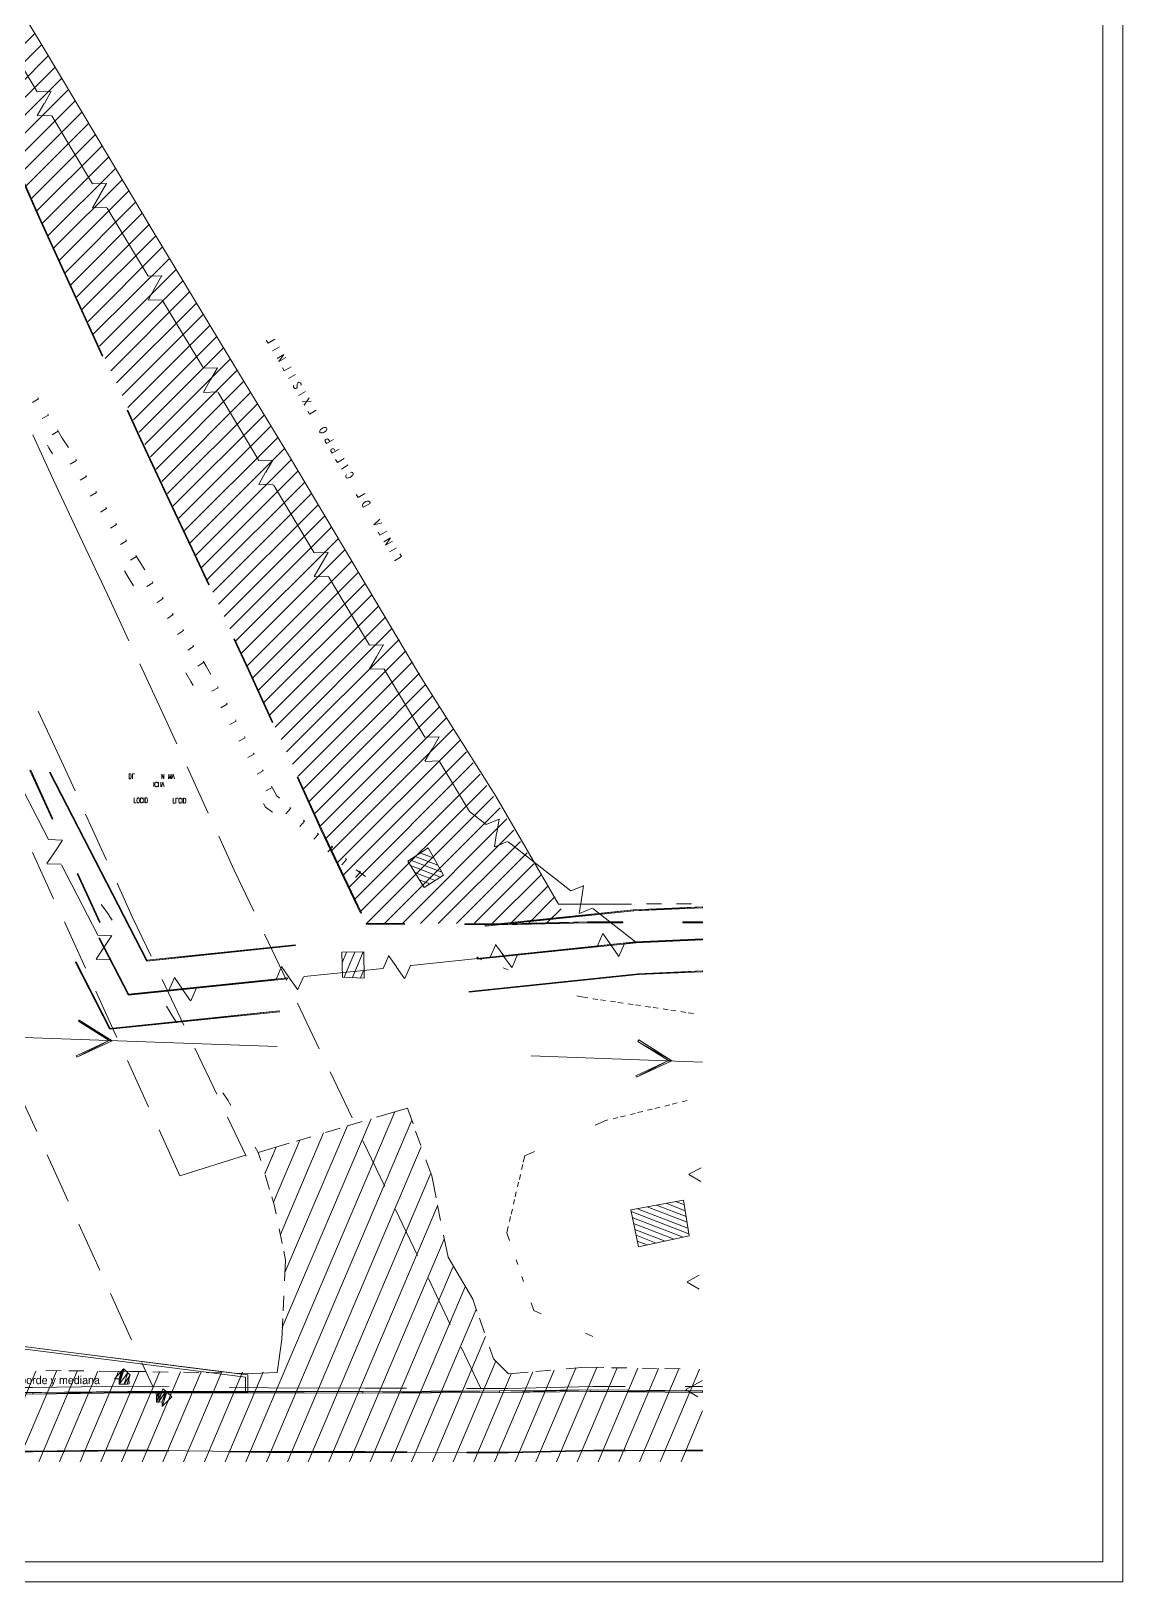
# Model space of a CAD drawing. Header units: metres. Extents: x 1 to 213, y 1 to 147.
# Drawn here: x 140.4 to 208.6, y 1.2 to 98.2 of the extents above; entities that cross this region are included whole.
import ezdxf

# ---------------------------------------------------------------- set-up
doc = ezdxf.new("R2010")
doc.units = ezdxf.units.M
doc.layers.add('00-BASE-ARQUITECTURA', color=8, linetype='Continuous', lineweight=0, plot=False)
doc.layers.add('PJ-RIEGO-SECTORES', color=5, linetype='Continuous', lineweight=0, plot=False)

msp = doc.modelspace()

# ---------------------------------------------------------------- linework, layer by layer
at = {"layer": '00-BASE-ARQUITECTURA'}
for points in [[(1.266, 146.833), (1.266, 1.238), (208.615, 1.238), (208.615, 146.833)], [(207.366, 145.584), (2.515, 145.584), (2.515, 2.487), (207.366, 2.487)], [(207.366, 145.584), (207.366, 2.487), (2.515, 2.487), (2.515, 145.584)], [(164.969, 44.63), (163.943, 46.281), (165.223, 47.106), (166.176, 45.413)], [(159.826, 40.587), (159.879, 39.031), (161.223, 38.978), (161.202, 40.608)], [(177.87, 24.49), (178.357, 22.172), (181.522, 22.871), (181.172, 25.104)]]:
    msp.add_lwpolyline(points, close=True, dxfattribs=at)
for points in [[(139.823, 99.377), (141.051, 97.356), (144.607, 91.387), (147.93, 85.831), (152.661, 77.989), (156.556, 71.564), (160.979, 64.156), (164.694, 57.88), (169.446, 50.334), (173.362, 43.582), (177.923, 43.593)], [(137.241, 94.594), (140.649, 98.002)], [(141.686, 94.382), (140.808, 94.361), (138.257, 98.605)], [(137.601, 93.821), (141.072, 97.293)], [(137.95, 93.049), (141.496, 96.594)], [(138.31, 92.287), (141.919, 95.896)], [(138.659, 91.514), (142.342, 95.197)], [(139.019, 90.752), (142.755, 94.488)], [(141.252, 93.631), (141.675, 94.393)], [(139.368, 89.979), (143.178, 93.789)], [(139.728, 89.217), (143.602, 93.091)], [(140.808, 92.869), (141.242, 93.631)], [(140.077, 88.445), (144.025, 92.392)], [(140.818, 92.858), (141.686, 92.879)], [(145.147, 88.625), (144.268, 88.604), (141.718, 92.848)], [(140.437, 87.672), (144.448, 91.683)], [(140.786, 86.91), (144.861, 90.985)], [(141.146, 86.138), (145.284, 90.286)], [(139.442, 89.948), (139.389, 89.927), (140.956, 86.519), (139.442, 89.948)], [(139.389, 89.927), (140.956, 86.519), (140.913, 86.498), (139.389, 89.927)], [(141.496, 85.376), (145.708, 89.588)], [(141.855, 84.603), (146.131, 88.879)], [(144.702, 87.873), (145.136, 88.625)], [(142.205, 83.841), (146.554, 88.18)], [(142.564, 83.069), (146.967, 87.482)], [(144.268, 87.111), (144.702, 87.863)], [(140.956, 86.519), (140.913, 86.498), (142.48, 83.185), (140.956, 86.519)], [(140.913, 86.498), (142.48, 83.185), (142.437, 83.164), (140.913, 86.498)], [(142.914, 82.296), (147.39, 86.783)], [(144.279, 87.101), (145.147, 87.122)], [(148.608, 82.857), (147.729, 82.836), (145.179, 87.08)], [(143.274, 81.534), (147.814, 86.074)], [(143.623, 80.761), (148.237, 85.376)], [(143.983, 79.999), (148.66, 84.677)], [(144.332, 79.227), (149.084, 83.968)], [(142.48, 83.185), (142.437, 83.164), (144.067, 79.692), (142.48, 83.185)], [(142.437, 83.164), (144.067, 79.692), (144.025, 79.671), (142.437, 83.164)], [(144.692, 78.465), (149.497, 83.27)], [(145.041, 77.692), (149.92, 82.571)], [(147.729, 81.343), (148.163, 82.105), (148.597, 82.867)], [(145.401, 76.92), (150.343, 81.873)], [(145.75, 76.158), (150.767, 81.164)], [(146.11, 75.385), (151.19, 80.465)], [(147.74, 81.333), (148.608, 81.354)], [(151.624, 76.348), (152.058, 77.1), (151.19, 77.078), (148.639, 81.322)], [(144.067, 79.692), (144.025, 79.671), (144.903, 77.862), (144.067, 79.692)], [(144.025, 79.671), (144.903, 77.862), (144.861, 77.84), (144.025, 79.671)], [(146.459, 74.623), (151.603, 79.767)], [(146.819, 73.85), (152.026, 79.068)], [(155.656, 78.899), (155.222, 78.645), (155.116, 78.835)], [(147.168, 73.088), (152.449, 78.359)], [(147.528, 72.316), (152.873, 77.66)], [(155.497, 78.168), (155.931, 78.422)], [(156.333, 77.745), (155.899, 77.491), (156.206, 77.946), (155.783, 77.692)], [(147.877, 71.543), (153.296, 76.962)], [(156.661, 77.174), (156.228, 76.92), (156.122, 77.11)], [(156.503, 76.443), (156.937, 76.697)], [(148.237, 70.781), (153.709, 76.263)], [(151.19, 75.586), (151.613, 76.338)], [(151.19, 75.565), (152.068, 75.597)], [(156.841, 76.02), (156.81, 75.967), (156.82, 75.904), (156.852, 75.851), (156.894, 75.819), (156.958, 75.819), (157, 75.84), (157.032, 75.882), (157.042, 75.904), (157.042, 75.946), (157.032, 76.052), (157.042, 76.094), (157.053, 76.126), (157.085, 76.158), (157.148, 76.2), (157.201, 76.189), (157.254, 76.158), (157.286, 76.105), (157.286, 76.052), (157.265, 75.999)], [(157.127, 75.374), (157.561, 75.628)], [(140.511, 74.941), (140.892, 75.173), (140.85, 75.247)], [(148.586, 70.009), (154.132, 75.554)], [(148.946, 69.247), (154.555, 74.856)], [(155.518, 71.332), (154.651, 71.31), (152.1, 75.554)], [(157.36, 74.972), (157.91, 75.025)], [(157.476, 74.771), (157.794, 75.226)], [(141.125, 73.935), (141.506, 74.157), (141.464, 74.231)], [(146.459, 74.454), (146.417, 74.433), (147.295, 72.623), (146.459, 74.454)], [(146.417, 74.433), (147.295, 72.623), (147.253, 72.602), (146.417, 74.433)], [(149.295, 68.474), (154.979, 74.157)], [(158.238, 74.464), (157.804, 74.21), (157.699, 74.401)], [(140.543, 72.919), (141.824, 70.093), (143.475, 66.59), (145.189, 62.939), (146.533, 60.05)], [(141.739, 72.919), (142.109, 73.152), (142.067, 73.226)], [(142.109, 73.152), (142.374, 72.718), (142.755, 72.125)], [(149.655, 67.712), (155.402, 73.459)], [(150.005, 66.94), (155.825, 72.75)], [(158.471, 73.057), (158.514, 73.036), (158.566, 73.036), (158.619, 73.046), (158.693, 73.067), (158.789, 73.12), (158.852, 73.173), (158.884, 73.215), (158.905, 73.268), (158.905, 73.311), (158.873, 73.364), (158.842, 73.385), (158.778, 73.385), (158.725, 73.374), (158.662, 73.353), (158.556, 73.3), (158.503, 73.247), (158.471, 73.205), (158.45, 73.152), (158.439, 73.11), (158.471, 73.057)], [(141.771, 71.723), (141.527, 72.115), (141.443, 72.274)], [(147.295, 72.623), (147.253, 72.602), (148.925, 69.151), (147.295, 72.623)], [(147.253, 72.602), (148.925, 69.151), (148.883, 69.13), (147.253, 72.602)], [(150.364, 66.167), (156.238, 72.051)], [(159.307, 72.633), (158.873, 72.379), (158.799, 72.506), (158.789, 72.559), (158.799, 72.591), (158.831, 72.633), (158.873, 72.655), (158.926, 72.665), (158.958, 72.655), (159, 72.623), (159.074, 72.496)], [(159.657, 72.02), (159.223, 71.776), (159.149, 71.903), (159.138, 71.956), (159.159, 71.988), (159.191, 72.02), (159.223, 72.051), (159.276, 72.051), (159.307, 72.051), (159.35, 72.02), (159.424, 71.893)], [(142.871, 71.088), (143.252, 71.321), (143.21, 71.395)], [(150.714, 65.405), (156.661, 71.353)], [(155.085, 70.58), (155.518, 71.342)], [(159.985, 71.448), (159.561, 71.194), (159.445, 71.385)], [(159.805, 70.781), (160.228, 71.035)], [(143.496, 70.083), (143.877, 70.316), (143.834, 70.39)], [(151.073, 64.632), (157.085, 70.654)], [(151.423, 63.87), (157.508, 69.945)], [(154.64, 69.818), (155.074, 70.58)], [(154.651, 69.808), (155.529, 69.829)], [(158.545, 64.823), (158.979, 65.574), (158.111, 65.543), (155.561, 69.797)], [(160.133, 70.432), (160.101, 70.4), (160.08, 70.347), (160.08, 70.305), (160.112, 70.242), (160.143, 70.231), (160.207, 70.22), (160.249, 70.231), (160.323, 70.252), (160.429, 70.316), (160.482, 70.369), (160.514, 70.4), (160.535, 70.453), (160.546, 70.496), (160.503, 70.559), (160.471, 70.57), (160.408, 70.58), (160.366, 70.57)], [(144.12, 69.077), (144.501, 69.321), (144.459, 69.384)], [(148.925, 69.151), (148.883, 69.13), (150.65, 65.49), (148.925, 69.151)], [(148.883, 69.13), (150.65, 65.49), (150.608, 65.468), (148.883, 69.13)], [(151.783, 63.098), (157.931, 69.247)], [(161.276, 69.247), (160.842, 68.993), (160.725, 69.183)], [(144.755, 68.083), (145.126, 68.315), (145.083, 68.389)], [(152.132, 62.336), (158.344, 68.548)], [(152.492, 61.563), (158.768, 67.85)], [(161.625, 68.643), (161.191, 68.389), (161.128, 68.485), (161.128, 68.548), (161.149, 68.601), (161.181, 68.633), (161.233, 68.686), (161.339, 68.749), (161.413, 68.77), (161.456, 68.77), (161.519, 68.77), (161.562, 68.739), (161.625, 68.643)], [(145.38, 67.077), (145.75, 67.31), (145.708, 67.384)], [(152.841, 60.791), (159.191, 67.141)], [(162.324, 67.426), (161.826, 67.289), (162.197, 67.659)], [(162.641, 66.897), (162.207, 66.643), (162.091, 66.834)], [(146.004, 66.072), (146.374, 66.305), (146.332, 66.379)], [(153.201, 60.029), (159.614, 66.442)], [(163.001, 66.273), (162.567, 66.019), (162.874, 66.474), (162.451, 66.23)], [(146.628, 65.077), (146.999, 65.31), (146.957, 65.384)], [(146.999, 65.31), (147.38, 64.706), (147.528, 64.474)], [(150.65, 65.49), (150.608, 65.468), (151.539, 63.563), (150.65, 65.49)], [(150.608, 65.468), (151.539, 63.563), (151.497, 63.542), (150.608, 65.468)], [(153.55, 59.256), (160.038, 65.744)], [(153.91, 58.494), (160.45, 65.035)], [(162.81, 65.606), (163.244, 65.86)], [(163.128, 65.056), (163.562, 65.31), (163.456, 65.479)], [(146.819, 63.489), (146.491, 64.029), (146.258, 64.421)], [(154.259, 57.721), (160.874, 64.336)], [(158.101, 64.061), (158.535, 64.812)], [(158.111, 64.04), (158.99, 64.071), (159.022, 64.029)], [(162.44, 59.806), (161.562, 59.785), (159.022, 64.029)], [(147.655, 63.447), (148.036, 63.68), (147.983, 63.754)], [(154.619, 56.959), (161.297, 63.638)], [(148.301, 62.442), (148.671, 62.685), (148.618, 62.759)], [(154.968, 56.187), (161.72, 62.939)], [(155.328, 55.414), (162.144, 62.23)], [(148.936, 61.447), (149.306, 61.69), (149.264, 61.764)], [(155.677, 54.652), (162.567, 61.531)], [(149.571, 60.452), (149.941, 60.695), (149.899, 60.769)], [(153.127, 60.166), (153.084, 60.145), (154.026, 58.251), (153.127, 60.166)], [(153.084, 60.145), (154.026, 58.251), (153.984, 58.229), (153.084, 60.145)], [(156.037, 53.88), (162.98, 60.833)], [(156.386, 53.118), (163.403, 60.134)], [(150.206, 59.457), (150.576, 59.701), (150.534, 59.764)], [(156.746, 52.345), (163.826, 59.425)], [(162.006, 59.055), (162.44, 59.817)], [(147.211, 58.61), (148.555, 55.732), (149.518, 53.615)], [(150.841, 58.462), (151.211, 58.706), (151.169, 58.769)], [(151.211, 58.706), (151.359, 58.473), (151.645, 57.944)], [(154.026, 58.251), (153.984, 58.229), (155.518, 54.959), (154.026, 58.251)], [(153.984, 58.229), (155.518, 54.959), (155.476, 54.938), (153.984, 58.229)], [(157.095, 51.583), (164.25, 58.727)], [(161.562, 58.293), (161.995, 59.055)], [(161.572, 58.282), (162.451, 58.304), (162.472, 58.272)], [(165.467, 53.287), (165.901, 54.049), (165.022, 54.017), (162.472, 58.272)], [(150.555, 57.256), (150.407, 57.499), (150.089, 58.039)], [(151.708, 56.907), (152.1, 57.118), (152.058, 57.192)], [(157.455, 50.811), (164.673, 58.028)], [(157.804, 50.038), (165.086, 57.33)], [(158.164, 49.276), (165.509, 56.621)], [(140.861, 55.658), (142.194, 52.8), (143.168, 50.673)], [(152.269, 55.869), (152.661, 56.081), (152.619, 56.155)], [(158.514, 48.503), (165.932, 55.922)], [(152.841, 54.822), (153.222, 55.033), (153.19, 55.107)], [(158.873, 47.741), (166.356, 55.224)], [(159.223, 46.969), (166.779, 54.525)], [(153.402, 53.784), (153.793, 53.996), (153.751, 54.07)], [(159.582, 46.207), (167.192, 53.816)], [(153.963, 52.747), (154.354, 52.959), (154.312, 53.033)], [(159.932, 45.434), (167.615, 53.118)], [(160.292, 44.662), (168.039, 52.419)], [(165.022, 52.536), (165.456, 53.287)], [(165.033, 52.514), (165.901, 52.546)], [(169.51, 48.048), (169.647, 48.906), (168.843, 48.577), (167.806, 49.382), (165.932, 52.504)], [(141.411, 46.133), (141.898, 46.863), (142.385, 47.593), (141.517, 47.625), (139.241, 52.028)], [(140.405, 51.975), (140.353, 51.954), (141.792, 48.916), (140.405, 51.975)], [(140.353, 51.954), (141.792, 48.916), (141.75, 48.895), (140.353, 51.954)], [(147.676, 40.079), (141.58, 51.816), (141.623, 51.837), (147.676, 40.079)], [(147.634, 40.047), (147.676, 40.079), (141.58, 51.816), (147.634, 40.047)], [(146.544, 51.424), (146.544, 51.731), (146.618, 51.731), (146.65, 51.71), (146.66, 51.689), (146.671, 51.657), (146.681, 51.615), (146.681, 51.541), (146.671, 51.498), (146.66, 51.467), (146.639, 51.446), (146.618, 51.424), (146.544, 51.424)], [(146.755, 51.424), (146.755, 51.731), (146.882, 51.731)], [(148.586, 51.414), (148.586, 51.721), (148.724, 51.414), (148.724, 51.721)], [(149.01, 51.414), (149.02, 51.721), (149.094, 51.414), (149.179, 51.721), (149.179, 51.414)], [(149.221, 51.414), (149.306, 51.721), (149.38, 51.414)], [(150.174, 52.165), (151.486, 49.276)], [(154.534, 51.71), (154.915, 51.922), (154.883, 51.996)], [(157.074, 51.551), (157.032, 51.53), (158.577, 48.26), (157.074, 51.551)], [(157.032, 51.53), (158.577, 48.26), (158.524, 48.239), (157.032, 51.53)], [(160.641, 43.9), (168.462, 51.721)], [(148.1, 51.223), (148.1, 50.916)], [(148.322, 51.149), (148.311, 51.181), (148.29, 51.202), (148.269, 51.223), (148.227, 51.223), (148.205, 51.202), (148.184, 51.181), (148.174, 51.149), (148.163, 51.107), (148.163, 51.033), (148.174, 50.99), (148.184, 50.959), (148.205, 50.938), (148.227, 50.916), (148.269, 50.916), (148.29, 50.938), (148.311, 50.959), (148.322, 50.99)], [(148.385, 51.223), (148.385, 50.916)], [(148.523, 51.223), (148.523, 50.916)], [(148.576, 50.916), (148.66, 51.223), (148.735, 50.916)], [(155.095, 50.673), (155.487, 50.885), (155.444, 50.959)], [(155.487, 50.885), (155.772, 50.355), (155.942, 50.207)], [(161.001, 43.127), (168.885, 51.012)], [(146.872, 50.228), (146.872, 49.922), (146.988, 49.922)], [(147.084, 50.228), (147.073, 50.207), (147.052, 50.186), (147.041, 50.154), (147.031, 50.112), (147.031, 50.038), (147.041, 49.996), (147.052, 49.964), (147.062, 49.943), (147.084, 49.922), (147.126, 49.922), (147.147, 49.943), (147.168, 49.964), (147.179, 49.996), (147.189, 50.038), (147.189, 50.112), (147.179, 50.154), (147.168, 50.186), (147.147, 50.207), (147.126, 50.228), (147.084, 50.228)], [(147.401, 50.154), (147.39, 50.186), (147.369, 50.207), (147.348, 50.228), (147.306, 50.228), (147.285, 50.207), (147.263, 50.186), (147.253, 50.154), (147.253, 50.112), (147.242, 50.038), (147.253, 49.996), (147.263, 49.964), (147.285, 49.943), (147.306, 49.922), (147.348, 49.922), (147.369, 49.943), (147.39, 49.964), (147.401, 49.996)], [(147.465, 50.228), (147.465, 49.922)], [(147.549, 49.922), (147.549, 50.228), (147.623, 50.228), (147.644, 50.207), (147.666, 50.176), (147.676, 50.154), (147.687, 50.112), (147.687, 50.038), (147.676, 49.996), (147.666, 49.964), (147.644, 49.943), (147.613, 49.922), (147.549, 49.922)], [(149.295, 50.218), (149.295, 49.911), (149.422, 49.911)], [(149.465, 49.911), (149.465, 50.218), (149.602, 50.218)], [(149.803, 50.144), (149.793, 50.176), (149.772, 50.197), (149.751, 50.218), (149.708, 50.218), (149.687, 50.197), (149.666, 50.176), (149.655, 50.144), (149.645, 50.101), (149.645, 50.027), (149.655, 49.985), (149.666, 49.953), (149.687, 49.932), (149.708, 49.911), (149.751, 49.911), (149.772, 49.932), (149.782, 49.953), (149.793, 49.985)], [(149.867, 50.218), (149.867, 49.911)], [(149.952, 49.911), (149.952, 50.218), (150.015, 50.207), (150.047, 50.197), (150.068, 50.165), (150.079, 50.144), (150.089, 50.101), (150.089, 50.027), (150.079, 49.985), (150.068, 49.953), (150.047, 49.922), (150.015, 49.911), (149.952, 49.911)], [(155.508, 49.339), (155.074, 49.646), (154.936, 49.879)], [(156.333, 49.244), (156.63, 49.572), (156.577, 49.625)], [(161.35, 42.365), (169.309, 50.313)], [(162.472, 42.365), (169.721, 49.615)], [(132.457, 48.577), (138.257, 35.867), (138.363, 35.687), (138.49, 35.539), (138.638, 35.422), (138.818, 35.338), (139.008, 35.274), (139.199, 35.253), (139.389, 35.274), (155.783, 34.692)], [(143.824, 49.223), (145.136, 46.334)], [(157.212, 48.45), (157.508, 48.779), (157.445, 48.831)], [(163.604, 42.365), (170.145, 48.916)], [(152.153, 47.837), (153.105, 45.72), (154.333, 43.148)], [(158.08, 47.646), (158.376, 47.974), (158.312, 48.038)], [(158.577, 48.26), (158.524, 48.239), (161.054, 43.053), (158.577, 48.26)], [(158.524, 48.239), (161.054, 43.053), (161.001, 43.032), (158.524, 48.239)], [(164.737, 42.376), (170.568, 48.207)], [(165.858, 42.386), (170.991, 47.509)], [(169.372, 47.18), (169.499, 48.038)], [(169.383, 47.17), (170.187, 47.509)], [(140.522, 46.821), (141.834, 43.931)], [(158.947, 46.852), (159.254, 47.18), (159.191, 47.233)], [(164.408, 46.577), (165.837, 46.027)], [(164.737, 46.789), (165.594, 46.461)], [(166.991, 42.386), (171.415, 46.81)], [(174.928, 44.746), (174.124, 44.418), (170.229, 47.477)], [(141.421, 46.122), (142.289, 46.09)], [(145.464, 41.614), (144.586, 41.645), (142.321, 46.048)], [(159.826, 46.059), (160.122, 46.387), (160.059, 46.44)], [(160.694, 45.254), (160.99, 45.582), (160.937, 45.646)], [(161.318, 45.318), (161.159, 45.434), (160.725, 45.731)], [(164.07, 46.366), (166.081, 45.593)], [(164.112, 46.006), (165.985, 45.286)], [(164.387, 45.561), (165.657, 45.074)], [(168.123, 42.397), (171.827, 46.112)], [(143.348, 45.508), (143.295, 45.487), (144.734, 42.46), (143.348, 45.508)], [(143.295, 45.487), (144.734, 42.46), (144.692, 42.439), (143.295, 45.487)], [(145.792, 44.894), (146.766, 42.767), (147.92, 40.333)], [(164.662, 45.117), (165.319, 44.863)], [(169.245, 42.397), (172.251, 45.402)], [(170.377, 42.407), (172.674, 44.704)], [(174.653, 43.021), (174.791, 43.889), (174.928, 44.757)], [(171.51, 42.407), (173.097, 44.005)], [(144.808, 43.572), (145.126, 43.138), (145.485, 42.587)], [(168.779, 42.27), (168.779, 42.217), (178.05, 43.233), (168.779, 42.27)], [(168.779, 42.217), (178.05, 43.233), (178.061, 43.18), (168.779, 42.217)], [(172.632, 42.418), (173.521, 43.296)], [(174.664, 43.011), (175.468, 43.349)], [(178.199, 41.211), (175.51, 43.328)], [(182.358, 43.37), (182.358, 43.423), (178.05, 43.18), (182.358, 43.37)], [(182.358, 43.423), (178.05, 43.18), (178.05, 43.233), (182.358, 43.423)], [(178.855, 43.603), (179.797, 43.603)], [(180.739, 43.603), (181.67, 43.603)], [(142.501, 42.481), (143.813, 39.592)], [(155.01, 41.719), (156.376, 38.851)], [(161.35, 42.386), (161.35, 42.333), (163.752, 42.376), (161.35, 42.386)], [(161.35, 42.333), (163.752, 42.376), (163.752, 42.323), (161.35, 42.333)], [(167.509, 42.365), (167.509, 42.312), (169.912, 42.354), (167.509, 42.365)], [(167.509, 42.312), (169.912, 42.354), (169.912, 42.302), (167.509, 42.312)], [(169.912, 42.354), (169.912, 42.302), (175.182, 42.481), (169.912, 42.354)], [(169.912, 42.302), (175.182, 42.481), (175.182, 42.429), (169.912, 42.302)], [(177.13, 40.322), (176.622, 41.042), (176.124, 41.762), (175.775, 40.957), (170.854, 40.449)], [(175.182, 42.481), (175.182, 42.429), (177.373, 42.481), (175.182, 42.481)], [(175.182, 42.429), (177.373, 42.481), (177.373, 42.429), (175.182, 42.429)], [(182.358, 42.429), (182.358, 42.481), (181.12, 42.429), (182.358, 42.429)], [(182.358, 42.481), (181.12, 42.429), (181.12, 42.481), (182.358, 42.481)], [(144.491, 40.164), (144.967, 40.894)], [(146.523, 37.941), (144.649, 41.476), (144.692, 41.497), (146.523, 37.941)], [(146.48, 37.92), (146.523, 37.941), (144.649, 41.476), (146.48, 37.92)], [(144.977, 40.894), (145.464, 41.624)], [(147.655, 40.09), (147.655, 40.037), (156.926, 41.042), (147.655, 40.09)], [(147.655, 40.037), (156.926, 41.042), (156.937, 41), (147.655, 40.037)], [(169.446, 41.074), (169.097, 40.27), (164.165, 39.762)], [(168.271, 40.206), (168.282, 40.153), (178.199, 41.233), (168.271, 40.206)], [(168.282, 40.153), (178.199, 41.233), (178.209, 41.18), (168.282, 40.153)], [(169.944, 40.354), (169.436, 41.063)], [(177.14, 40.322), (177.489, 41.127)], [(182.358, 41.391), (178.199, 41.211), (177.542, 41.137)], [(182.358, 41.37), (182.358, 41.423), (178.199, 41.18), (182.358, 41.37)], [(182.358, 41.423), (178.199, 41.18), (178.199, 41.233), (182.358, 41.423)], [(145.369, 35.814), (143.189, 39.952), (143.231, 39.984), (145.369, 35.814)], [(145.327, 35.793), (145.369, 35.814), (143.189, 39.952), (145.327, 35.793)], [(144.501, 40.143), (145.369, 40.111)], [(149.878, 38.28), (149.38, 39), (149.031, 38.195), (146.501, 37.931), (145.401, 40.079)], [(162.757, 40.375), (162.408, 39.582), (157.476, 39.063)], [(160.133, 40.587), (159.847, 39.931)], [(160.651, 40.598), (159.985, 39.031)], [(161.17, 40.608), (160.493, 39.01)], [(163.255, 39.666), (162.747, 40.375)], [(163.773, 38.947), (164.123, 39.751), (164.165, 39.762)], [(168.578, 40.121), (168.43, 40.174), (168.271, 40.291)], [(170.441, 39.635), (169.933, 40.344)], [(170.462, 39.635), (170.801, 40.439)], [(146.501, 37.962), (146.501, 37.909), (156.429, 38.989), (146.501, 37.962)], [(146.501, 37.909), (156.429, 38.989), (156.429, 38.936), (146.501, 37.909)], [(148.608, 38.894), (149.962, 36.026)], [(156.069, 39.687), (155.72, 38.883), (150.798, 38.375)], [(157.074, 38.248), (156.566, 38.968), (156.058, 39.687)], [(157.085, 38.259), (157.434, 39.052)], [(161.212, 39.497), (161.001, 38.989)], [(163.752, 38.947), (163.255, 39.656)], [(167.774, 38.142), (167.774, 38.1), (178.347, 39.243), (167.774, 38.142)], [(167.774, 38.1), (178.347, 39.243), (178.357, 39.19), (167.774, 38.1)], [(170.219, 39.497), (169.912, 39.613)], [(182.358, 39.37), (182.358, 39.423), (178.347, 39.19), (182.358, 39.37)], [(182.358, 39.423), (178.347, 39.19), (178.347, 39.243), (182.358, 39.423)], [(144.469, 38.153), (145.782, 35.264)], [(150.386, 37.56), (149.878, 38.269)], [(150.396, 37.56), (150.745, 38.365)], [(175.193, 37.74), (174.674, 37.814), (174.516, 37.867)], [(145.348, 35.825), (145.358, 35.782), (155.921, 36.925), (145.348, 35.825)], [(145.358, 35.782), (155.921, 36.925), (155.931, 36.872), (145.358, 35.782)], [(148.872, 37.211), (149.221, 36.65), (149.528, 36.184)], [(157.064, 37.412), (158.418, 34.544)], [(175.817, 37.645), (175.51, 37.687)], [(176.294, 37.571), (175.976, 37.624)], [(176.918, 37.486), (176.6, 37.528)], [(177.394, 37.412), (177.077, 37.454)], [(178.019, 37.317), (177.701, 37.37)], [(178.484, 37.253), (178.177, 37.296)], [(179.119, 37.158), (178.802, 37.2)], [(179.585, 37.084), (179.278, 37.137)], [(180.22, 36.999), (179.902, 37.042)], [(180.686, 36.925), (180.379, 36.978)], [(181.321, 36.83), (181.003, 36.883)], [(145.496, 35.052), (143.379, 36.28), (143.432, 36.354), (145.496, 35.052)], [(145.295, 35.063), (145.496, 35.052), (143.379, 36.28), (145.295, 35.063)], [(181.786, 36.766), (181.469, 36.809)], [(143.242, 34.121), (143.284, 34.025), (145.295, 35.063), (143.242, 34.121)], [(143.284, 34.025), (145.295, 35.063), (145.496, 35.052), (143.284, 34.025)], [(180.442, 33.803), (178.326, 35.02), (178.378, 35.105), (180.442, 33.803)], [(180.241, 33.814), (180.442, 33.803), (178.326, 35.02), (180.241, 33.814)], [(150.65, 34.597), (152.015, 31.729)], [(182.358, 33.729), (171.647, 34.121)], [(146.449, 33.814), (147.761, 30.924)], [(159.106, 33.115), (160.471, 30.247)], [(178.188, 32.861), (178.23, 32.777), (180.241, 33.814), (178.188, 32.861)], [(178.23, 32.777), (180.241, 33.814), (180.442, 33.803), (178.23, 32.777)], [(139.453, 32.269), (140.776, 29.379)], [(152.407, 31.813), (152.714, 31.348), (152.904, 31.02)], [(180.315, 31.051), (180.008, 30.977)], [(180.781, 31.168), (180.463, 31.094)], [(181.395, 31.316), (181.088, 31.242)], [(152.693, 30.289), (153.857, 27.855)], [(163.138, 30.618), (153.836, 8.752)], [(164.207, 30.088), (155.127, 8.752)], [(161.657, 30.173), (156.111, 17.145)], [(162.006, 30.279), (163.932, 30.85), (164.281, 29.856)], [(176.452, 30.11), (176.251, 30.057), (175.648, 29.792)], [(177.077, 30.258), (176.77, 30.184)], [(177.542, 30.374), (177.225, 30.3)], [(178.156, 30.522), (177.849, 30.448)], [(178.622, 30.639), (178.304, 30.565)], [(179.236, 30.787), (178.929, 30.713)], [(179.701, 30.903), (179.384, 30.829)], [(148.417, 29.485), (149.719, 26.617), (153.825, 27.908)], [(158.693, 29.295), (155.995, 22.945)], [(160.175, 29.739), (156.28, 20.574)], [(158.81, 29.326), (159.731, 29.602)], [(160.186, 29.739), (161.096, 30.014)], [(164.44, 29.411), (164.768, 28.511)], [(154.418, 28.406), (154.608, 28.078)], [(154.767, 27.58), (154.608, 28.078), (156.534, 28.649)], [(155.73, 28.406), (155.021, 26.744)], [(157.212, 28.85), (155.561, 24.966)], [(164.789, 28.427), (156.429, 8.752)], [(156.99, 28.787), (157.9, 29.062)], [(161.149, 28.808), (162.514, 25.94)], [(171.87, 28.13), (171.256, 27.866), (171.161, 27.464)], [(141.432, 27.929), (142.744, 25.04)], [(165.086, 27.612), (165.446, 26.617), (165.721, 25.241)], [(171.129, 27.316), (171.055, 27.009)], [(155.317, 25.76), (155.042, 26.67)], [(165.382, 26.776), (157.72, 8.752)], [(170.875, 26.225), (170.801, 25.919)], [(170.981, 26.691), (170.917, 26.384)], [(181.501, 26.712), (182.263, 27.125)], [(181.501, 26.691), (182.252, 26.257)], [(155.73, 24.246), (155.614, 24.807), (155.455, 25.305)], [(170.727, 25.612), (170.663, 25.305)], [(165.816, 24.744), (159.011, 8.752)], [(163.191, 24.511), (164.557, 21.643)], [(165.805, 24.776), (165.996, 23.834)], [(170.483, 24.532), (170.409, 24.225)], [(170.621, 25.146), (170.547, 24.839)], [(177.892, 24.384), (181.501, 22.998)], [(178.294, 24.564), (181.448, 23.357)], [(178.897, 24.68), (181.395, 23.717)], [(179.49, 24.786), (181.331, 24.077)], [(180.082, 24.903), (181.278, 24.437)], [(180.675, 25.008), (181.225, 24.797)], [(143.401, 23.601), (144.723, 20.712)], [(156.111, 22.384), (155.921, 23.315)], [(170.229, 23.453), (170.134, 23.05), (170.293, 22.574)], [(170.367, 24.066), (170.303, 23.76)], [(177.966, 24.014), (181.141, 22.786)], [(178.05, 23.643), (180.58, 22.669)], [(178.124, 23.273), (180.019, 22.542)], [(166.229, 22.669), (160.313, 8.752)], [(166.186, 22.902), (166.462, 21.526), (168.017, 18.902), (168.261, 18.161)], [(178.209, 22.902), (179.458, 22.415)], [(178.283, 22.532), (178.897, 22.299)], [(156.259, 20.066), (156.312, 21.357), (156.206, 21.918)], [(170.716, 21.378), (170.822, 21.071)], [(166.79, 20.955), (161.604, 8.752)], [(181.395, 19.992), (182.157, 20.405)], [(167.541, 19.685), (162.895, 8.752)], [(165.234, 20.204), (166.599, 17.335)], [(171.076, 20.331), (171.182, 20.024)], [(181.395, 19.971), (182.146, 19.537)], [(145.38, 19.262), (146.692, 16.372)], [(156.164, 18.172), (156.206, 19.113)], [(171.647, 18.68), (171.817, 18.203), (172.282, 18.002)], [(153.275, 14.287), (154.248, 14.266), (155.794, 14.33), (156.079, 16.394), (156.143, 17.695)], [(168.229, 18.256), (164.186, 8.752)], [(168.42, 17.716), (168.737, 16.806)], [(153.815, 13.102), (153.815, 14.044), (133.812, 16.573)], [(153.963, 13.102), (153.963, 14.182), (133.833, 16.722)], [(168.811, 16.573), (165.488, 8.752)], [(175.045, 16.785), (175.51, 16.584)], [(153.963, 13.102), (153.963, 14.182), (151.55, 14.478), (139.157, 16.055)], [(167.287, 15.907), (168.504, 13.335)], [(169.044, 15.907), (169.298, 15.176), (170.24, 14.235), (171.468, 14.34)], [(146.205, 14.563), (146.078, 14.414), (145.919, 13.938), (146.205, 14.563)], [(146.205, 14.563), (145.93, 13.705), (145.919, 13.938), (146.205, 14.563)], [(146.237, 14.531), (145.93, 13.705), (146.205, 14.563), (146.237, 14.531)], [(147.348, 14.933), (148.025, 13.451)], [(169.446, 15.028), (166.779, 8.752)], [(174.441, 14.605), (171.954, 8.752)], [(175.754, 14.647), (173.246, 8.752)], [(173.838, 14.552), (175.066, 14.658), (176.198, 14.637)], [(177.034, 14.626), (174.537, 8.752)], [(178.326, 14.594), (175.838, 8.752)], [(176.675, 14.626), (177.627, 14.616)], [(179.606, 14.573), (177.13, 8.752)], [(180.887, 14.552), (178.421, 8.752)], [(178.58, 14.594), (179.532, 14.573)], [(180.008, 14.573), (180.961, 14.552)], [(140.723, 14.414), (138.31, 8.752)], [(142.014, 14.414), (139.601, 8.752)], [(143.305, 14.404), (140.903, 8.752)], [(141.347, 14.446), (142.3, 14.436)], [(144.596, 14.404), (142.194, 8.752)], [(142.776, 14.425), (143.729, 14.425)], [(145.888, 14.393), (143.485, 8.752)], [(144.681, 14.414), (146.586, 14.393), (147.56, 14.383)], [(147.179, 14.393), (144.776, 8.752)], [(146.078, 14.414), (145.919, 13.938), (145.644, 13.928), (146.078, 14.414)], [(146.47, 14.309), (145.93, 13.589), (146.237, 14.531), (146.47, 14.309)], [(145.93, 13.589), (146.237, 14.531), (145.93, 13.705), (145.93, 13.589)], [(146.237, 13.6), (146.47, 14.309), (145.93, 13.589), (146.237, 13.6)], [(148.47, 14.383), (146.078, 8.752)], [(146.607, 14.171), (146.237, 13.6), (146.47, 14.309), (146.607, 14.171)], [(146.417, 13.6), (146.607, 14.171), (146.237, 13.6), (146.417, 13.6)], [(146.544, 13.61), (146.417, 13.6), (146.533, 13.959), (146.544, 13.61)], [(149.761, 14.372), (147.369, 8.752)], [(148.036, 14.372), (148.989, 14.351)], [(151.052, 14.362), (148.66, 8.752)], [(149.941, 14.34), (150.894, 14.33)], [(152.343, 14.362), (149.952, 8.752)], [(153.635, 14.351), (151.253, 8.752)], [(151.37, 14.319), (152.322, 14.298)], [(154.926, 14.34), (152.545, 8.752)], [(170.409, 14.245), (168.07, 8.752)], [(171.753, 14.362), (169.361, 8.752)], [(173.097, 14.478), (170.663, 8.752)], [(171.944, 14.383), (172.886, 14.467)], [(182.178, 14.531), (179.712, 8.752)], [(181.321, 13.261), (182.083, 13.684), (182.358, 13.832)], [(122.964, 13.409), (126.213, 13.409), (133.632, 13.388), (140.511, 13.388), (146.597, 13.473), (149.041, 13.441)], [(130.066, 13.06), (152.1, 13.102), (153.963, 13.102)], [(133.664, 13.113), (133.664, 13.017), (140.532, 13.07), (133.664, 13.113)], [(133.664, 13.017), (140.532, 13.07), (140.532, 12.975), (133.664, 13.017)], [(140.532, 13.07), (140.532, 12.975), (146.47, 13.144), (140.532, 13.07)], [(140.532, 12.975), (146.47, 13.144), (146.47, 13.049), (140.532, 12.975)], [(146.47, 13.144), (146.47, 13.049), (161.138, 13.144), (146.47, 13.144)], [(146.47, 13.049), (161.138, 13.144), (161.138, 13.039), (146.47, 13.049)], [(148.354, 13.092), (148.248, 12.785), (148.237, 13.092), (148.354, 13.092)], [(148.459, 13.092), (148.354, 13.092), (148.248, 12.785), (148.459, 13.092)], [(148.459, 13.092), (148.258, 12.478), (148.248, 12.785), (148.459, 13.092)], [(148.385, 12.478), (148.586, 13.102), (148.258, 12.478), (148.385, 12.478)], [(148.586, 13.102), (148.258, 12.478), (148.459, 13.092), (148.586, 13.102)], [(148.83, 13.155), (148.385, 12.478), (148.66, 13.303), (148.83, 13.155)], [(148.608, 12.488), (148.83, 13.155), (148.385, 12.478), (148.608, 12.488)], [(148.904, 13.092), (148.608, 12.488), (148.83, 13.155), (148.904, 13.092)], [(148.618, 12.213), (148.904, 13.092), (148.608, 12.488), (148.618, 12.213)], [(149.221, 12.806), (148.618, 12.213), (148.904, 13.092), (149.221, 12.806)], [(152.799, 13.398), (155.243, 13.367), (161.286, 13.356), (163.869, 13.346)], [(161.138, 13.144), (161.138, 13.039), (169.679, 13.176), (161.138, 13.144)], [(161.138, 13.039), (169.679, 13.176), (169.679, 13.07), (161.138, 13.039)], [(167.615, 13.335), (170.198, 13.324), (175.532, 13.451), (177.521, 13.451)], [(169.679, 13.176), (169.679, 13.07), (175.341, 13.24), (169.679, 13.176)], [(169.679, 13.07), (175.341, 13.24), (175.341, 13.144), (169.679, 13.07)], [(175.341, 13.24), (175.341, 13.144), (182.358, 13.176), (175.341, 13.24)], [(175.341, 13.144), (182.358, 13.176), (182.358, 13.07), (175.341, 13.144)], [(181.278, 13.451), (182.358, 13.451)], [(181.321, 13.25), (182.072, 12.816)], [(182.358, 11.927), (181.014, 8.752)], [(133.632, 9.387), (140.543, 9.387), (146.607, 9.472), (155.212, 9.366), (161.286, 9.356), (170.24, 9.324), (175.574, 9.451), (182.358, 9.451)], [(133.632, 9.419), (133.632, 9.366), (140.543, 9.409), (133.632, 9.419)], [(133.632, 9.366), (140.543, 9.409), (140.543, 9.366), (133.632, 9.366)], [(140.532, 9.409), (140.543, 9.366), (146.607, 9.493), (140.532, 9.409)], [(140.543, 9.366), (146.607, 9.493), (146.607, 9.44), (140.543, 9.366)], [(146.607, 9.493), (146.607, 9.44), (149.031, 9.461), (146.607, 9.493)], [(146.607, 9.44), (149.031, 9.461), (149.031, 9.419), (146.607, 9.44)], [(152.788, 9.419), (152.788, 9.366), (155.212, 9.387), (152.788, 9.419)], [(152.788, 9.366), (155.212, 9.387), (155.212, 9.334), (152.788, 9.366)], [(155.212, 9.387), (155.212, 9.334), (161.286, 9.387), (155.212, 9.387)], [(155.212, 9.334), (161.286, 9.387), (161.286, 9.334), (155.212, 9.334)], [(161.286, 9.387), (161.286, 9.334), (163.89, 9.377), (161.286, 9.387)], [(161.286, 9.334), (163.89, 9.377), (163.89, 9.324), (161.286, 9.334)], [(167.636, 9.356), (167.636, 9.313), (170.24, 9.356), (167.636, 9.356)], [(167.636, 9.313), (170.24, 9.356), (170.24, 9.303), (167.636, 9.313)], [(170.24, 9.356), (170.24, 9.303), (175.574, 9.483), (170.24, 9.356)], [(170.24, 9.303), (175.574, 9.483), (175.574, 9.43), (170.24, 9.303)], [(175.574, 9.483), (175.574, 9.43), (177.542, 9.483), (175.574, 9.483)], [(175.574, 9.43), (177.542, 9.483), (177.542, 9.43), (175.574, 9.43)], [(182.358, 9.43), (182.358, 9.483), (181.299, 9.43), (182.358, 9.43)], [(182.358, 9.483), (181.299, 9.43), (181.299, 9.483), (182.358, 9.483)]]:
    msp.add_lwpolyline(points, dxfattribs=at)

# ---------------------------------------------------------------- texts
at = {"layer": 'PJ-RIEGO-SECTORES'}
msp.add_text('S2 - Oriente: bandejón, isla estanques, borde y mediana', height=0.5, dxfattribs=at).set_placement((128, 13.6))

doc.saveas('drawing.dxf')
